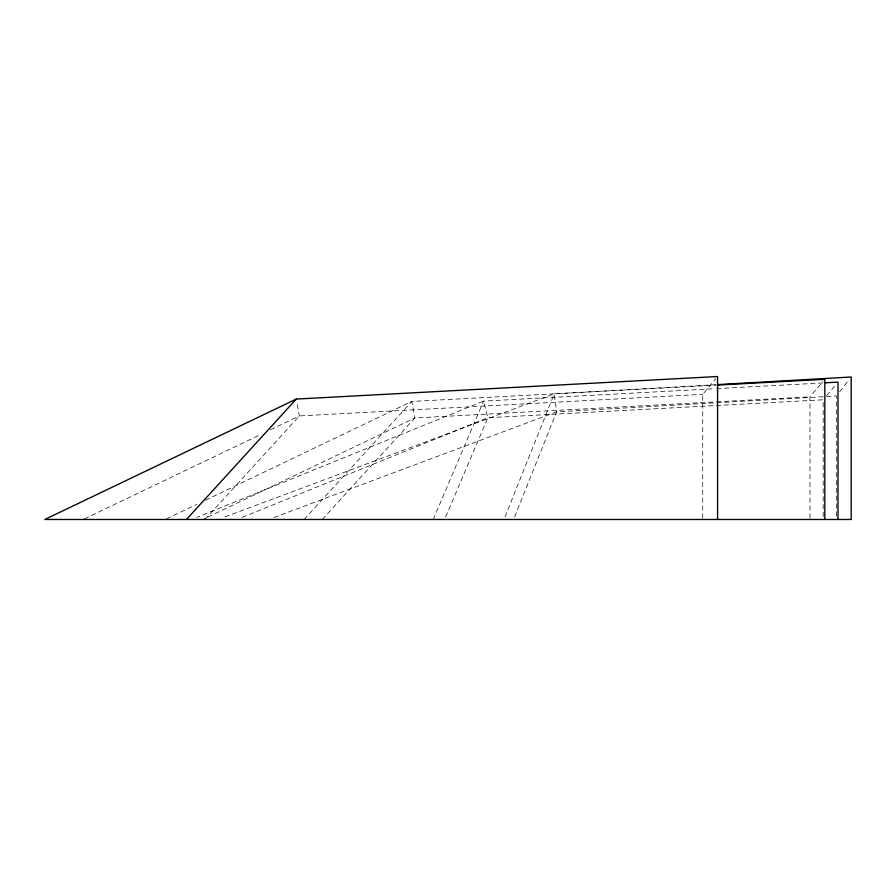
<?xml version="1.0" encoding="UTF-8"?>
<svg xmlns="http://www.w3.org/2000/svg" width="896" height="896" viewBox="0 0 896 896"><rect width="100%" height="100%" fill="white"/><g stroke="black" fill="none" stroke-linecap="round" stroke-linejoin="round"><path stroke-width="0.67" stroke-dasharray="4.48 3.36" d="M505.019 516.891L554.198 393.859L715.949 384.686M514.629 516.891L556.629 411.835L554.198 393.859L223.238 517.53M433.227 519.478L483.56 401.106L715.21 388.696M445.682 516.902L487.85 417.749L483.56 401.106L196.784 517.384M839.653 391.765L848.725 380.173M702.733 518.09L702.733 394.341L715.826 378.616M826.661 395.629L836.259 384.205M809.973 518.09L809.973 396.805L823.066 381.382M204.971 519.478L299.398 415.934L702.733 394.341M304.125 519.478L411.768 401.442L715.971 385.146M322.269 519.478L414.848 417.973L715.165 401.89M84.403 518.885L260.422 434.605M270.48 429.789L299.398 415.934L296.744 401.677M166.499 518.885L196.683 504.426M205.486 500.214L411.768 401.442L414.848 417.973L204.098 518.874M242.11 517.384L487.85 417.749L823.166 399.784L823.166 518.09M273.795 517.53L556.629 411.835L836.36 395.976L836.36 518.09M716.598 388.629L822.662 382.95M716.397 401.822L809.973 396.805"/><path stroke-width="1.34" d="M186.469 519.478L296.262 399.078L717.573 376.522L717.573 519.478M296.262 399.078L44.8 519.478L851.2 519.478L851.2 377.014L717.338 384.608M717.371 385.078L824.813 379.322L824.813 519.478M825.451 382.794L838.006 382.122L838.006 519.478"/></g></svg>
